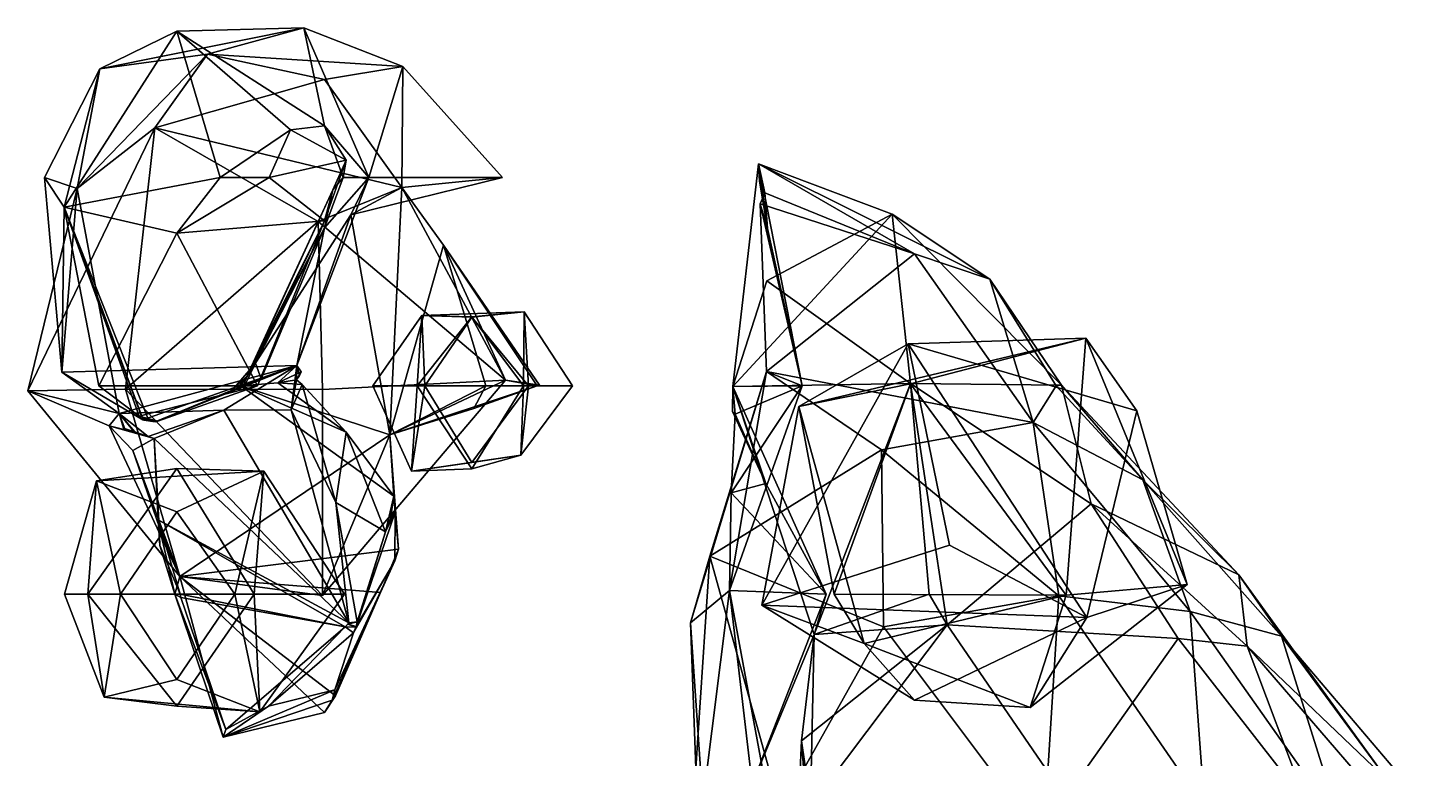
# Model space of a CAD drawing. Extents: x 290083 to 295691, y 4553739 to 4561622.
# Drawn here: x 291558.2 to 291677.4, y 4560674.7 to 4560737.1 of the extents above; entities that cross this region are included whole.
import ezdxf

# ---------------------------------------------------------------- set-up
doc = ezdxf.new("R2010")
doc.units = 0
doc.layers.add('Au_ppm_Pref_-_0_3', color=7, linetype='CONTINUOUS')

msp = doc.modelspace()

# ---------------------------------------------------------------- linework, layer by layer
at = {"layer": 'Au_ppm_Pref_-_0_3'}
for points in [[(291564.36, 4560733.64, 1639.25), (291570.93, 4560736.85, 1643.42), (291561.31, 4560721.82, 1644.64)], [(291570.93, 4560736.85, 1643.42), (291574.62, 4560724.35, 1645.19), (291561.31, 4560721.82, 1644.64)], [(291573.54, 4560734.89, 1634.51), (291581.78, 4560737.14, 1638.4), (291564.36, 4560733.64, 1639.25)], [(291564.36, 4560733.64, 1639.25), (291581.78, 4560737.14, 1638.4), (291570.93, 4560736.85, 1643.42)], [(291570.93, 4560736.85, 1643.42), (291581.78, 4560737.14, 1638.4), (291583.53, 4560728.77, 1643.72)], [(291570.93, 4560736.85, 1643.42), (291583.53, 4560728.77, 1643.72), (291580.64, 4560728.43, 1645.19)], [(291570.93, 4560736.85, 1643.42), (291580.64, 4560728.43, 1645.19), (291574.62, 4560724.35, 1645.19)], [(291573.54, 4560734.89, 1634.51), (291590.24, 4560733.85, 1633.31), (291581.78, 4560737.14, 1638.4)], [(291590.24, 4560733.85, 1633.31), (291587.34, 4560724.35, 1637.85), (291581.78, 4560737.14, 1638.4)], [(291587.34, 4560724.35, 1637.85), (291583.53, 4560728.77, 1643.72), (291581.78, 4560737.14, 1638.4)], [(291562.42, 4560723.42, 1633.16), (291573.54, 4560734.89, 1634.51), (291564.36, 4560733.64, 1639.25)], [(291562.42, 4560723.42, 1633.16), (291569.05, 4560728.6, 1627.19), (291573.54, 4560734.89, 1634.51)], [(291573.54, 4560734.89, 1634.51), (291569.05, 4560728.6, 1627.19), (291583.53, 4560732.74, 1630.52)], [(291590.24, 4560733.85, 1633.31), (291573.54, 4560734.89, 1634.51), (291583.53, 4560732.74, 1630.52)], [(291562.42, 4560723.42, 1633.16), (291564.36, 4560733.64, 1639.25), (291559.63, 4560724.35, 1639.25)], [(291559.63, 4560724.35, 1639.25), (291564.36, 4560733.64, 1639.25), (291561.31, 4560721.82, 1644.64)], [(291590.15, 4560723.5, 1628.08), (291590.24, 4560733.85, 1633.31), (291583.53, 4560732.74, 1630.52)], [(291598.76, 4560724.35, 1633.31), (291587.34, 4560724.35, 1637.85), (291590.24, 4560733.85, 1633.31)], [(291598.76, 4560724.35, 1633.31), (291590.24, 4560733.85, 1633.31), (291590.15, 4560723.5, 1628.08)], [(291590.15, 4560723.5, 1628.08), (291583.53, 4560732.74, 1630.52), (291569.05, 4560728.6, 1627.19)], [(291562.42, 4560723.42, 1633.16), (291558.21, 4560706.12, 1627.41), (291569.05, 4560728.6, 1627.19)], [(291566.54, 4560706.26, 1620.07), (291569.05, 4560728.6, 1627.19), (291558.21, 4560706.12, 1627.41)], [(291582.99, 4560720.59, 1621.3), (291569.05, 4560728.6, 1627.19), (291566.54, 4560706.26, 1620.07)], [(291582.99, 4560720.59, 1621.3), (291590.15, 4560723.5, 1628.08), (291569.05, 4560728.6, 1627.19)], [(291574.62, 4560724.35, 1645.19), (291580.64, 4560728.43, 1645.19), (291578.82, 4560724.35, 1647.41)], [(291580.64, 4560728.43, 1645.19), (291585.4, 4560725.83, 1645.74), (291578.82, 4560724.35, 1647.41)], [(291585.4, 4560725.83, 1645.74), (291580.64, 4560728.43, 1645.19), (291583.53, 4560728.77, 1643.72)], [(291587.34, 4560724.35, 1637.85), (291585.15, 4560724.35, 1644.43), (291583.53, 4560728.77, 1643.72)], [(291585.15, 4560724.35, 1644.43), (291585.4, 4560725.83, 1645.74), (291583.53, 4560728.77, 1643.72)], [(291583.53, 4560720.65, 1646.43), (291578.82, 4560724.35, 1647.41), (291585.4, 4560725.83, 1645.74)], [(291584.26, 4560723.31, 1645.19), (291583.53, 4560720.65, 1646.43), (291585.4, 4560725.83, 1645.74)], [(291585.4, 4560725.83, 1645.74), (291585.15, 4560724.35, 1644.43), (291584.26, 4560723.31, 1645.19)], [(291620.63, 4560725.51, 1639.3), (291624.36, 4560706.54, 1639.25), (291618.43, 4560706.47, 1632.72)], [(291632.03, 4560721.21, 1633.39), (291620.63, 4560725.51, 1639.3), (291618.43, 4560706.47, 1632.72)], [(291620.69, 4560724.03, 1639.85), (291621.38, 4560720, 1640.06), (291620.63, 4560725.51, 1639.3)], [(291621.38, 4560720, 1640.06), (291624.36, 4560706.54, 1639.25), (291620.63, 4560725.51, 1639.3)], [(291620.63, 4560725.51, 1639.3), (291621.15, 4560723.04, 1640.24), (291620.69, 4560724.03, 1639.85)], [(291633.93, 4560717.83, 1643.02), (291621.15, 4560723.04, 1640.24), (291620.63, 4560725.51, 1639.3)], [(291633.93, 4560717.83, 1643.02), (291620.63, 4560725.51, 1639.3), (291640.37, 4560715.65, 1639.25)], [(291640.37, 4560715.65, 1639.25), (291620.63, 4560725.51, 1639.3), (291632.03, 4560721.21, 1633.39)], [(291562.42, 4560723.42, 1633.16), (291566, 4560704.17, 1633.62), (291558.21, 4560706.12, 1627.41)], [(291562.42, 4560723.42, 1633.16), (291559.63, 4560724.35, 1639.25), (291561.11, 4560707.71, 1639.51)], [(291561.11, 4560707.71, 1639.51), (291559.63, 4560724.35, 1639.25), (291561.31, 4560721.82, 1644.64)], [(291562.42, 4560723.42, 1633.16), (291561.11, 4560707.71, 1639.51), (291566, 4560704.17, 1633.62)], [(291574.62, 4560724.35, 1645.19), (291570.93, 4560719.59, 1649.54), (291561.31, 4560721.82, 1644.64)], [(291574.62, 4560724.35, 1645.19), (291578.82, 4560724.35, 1647.41), (291570.93, 4560719.59, 1649.54)], [(291583.53, 4560720.65, 1646.43), (291570.93, 4560719.59, 1649.54), (291578.82, 4560724.35, 1647.41)], [(291585.78, 4560721.17, 1633.31), (291581.17, 4560708.27, 1638.98), (291587.34, 4560724.35, 1637.85)], [(291583.53, 4560720.05, 1643.76), (291587.34, 4560724.35, 1637.85), (291581.17, 4560708.27, 1638.98)], [(291582.99, 4560720.59, 1621.3), (291599, 4560707.02, 1621.35), (291590.15, 4560723.5, 1628.08)], [(291584.26, 4560723.31, 1645.19), (291585.15, 4560724.35, 1644.43), (291583.53, 4560720.05, 1643.76)], [(291583.53, 4560720.05, 1643.76), (291585.15, 4560724.35, 1644.43), (291587.34, 4560724.35, 1637.85)], [(291598.76, 4560724.35, 1633.31), (291585.78, 4560721.17, 1633.31), (291587.34, 4560724.35, 1637.85)], [(291598.76, 4560724.35, 1633.31), (291590.15, 4560723.5, 1628.08), (291585.78, 4560721.17, 1633.31)], [(291589.13, 4560702.34, 1628.62), (291585.78, 4560721.17, 1633.31), (291590.15, 4560723.5, 1628.08)], [(291590.15, 4560723.5, 1628.08), (291593.72, 4560718.56, 1627.87), (291589.13, 4560702.34, 1628.62)], [(291590.15, 4560723.5, 1628.08), (291599, 4560707.02, 1621.35), (291593.72, 4560718.56, 1627.87)], [(291620.69, 4560724.03, 1639.85), (291621.15, 4560723.04, 1640.24), (291621.38, 4560720, 1640.06)], [(291576.79, 4560707.12, 1645.19), (291583.53, 4560720.65, 1646.43), (291584.26, 4560723.31, 1645.19)], [(291584.26, 4560723.31, 1645.19), (291576.99, 4560707.45, 1645.1), (291576.79, 4560707.12, 1645.19)], [(291576.99, 4560707.45, 1645.1), (291584.26, 4560723.31, 1645.19), (291583.53, 4560720.05, 1643.76)], [(291633.93, 4560717.83, 1643.02), (291620.76, 4560722.1, 1640.56), (291621.15, 4560723.04, 1640.24)], [(291621.38, 4560720, 1640.06), (291621.15, 4560723.04, 1640.24), (291620.76, 4560722.1, 1640.56)], [(291561.11, 4560707.71, 1639.51), (291561.31, 4560721.82, 1644.64), (291568.03, 4560703.63, 1645.02)], [(291568.06, 4560703.63, 1645.05), (291568.03, 4560703.63, 1645.02), (291561.31, 4560721.82, 1644.64)], [(291568.5, 4560703.64, 1645.49), (291568.06, 4560703.63, 1645.05), (291561.31, 4560721.82, 1644.64)], [(291567.72, 4560703.96, 1646.1), (291568.5, 4560703.64, 1645.49), (291561.31, 4560721.82, 1644.64)], [(291561.31, 4560721.82, 1644.64), (291564.26, 4560706.54, 1648.34), (291567.72, 4560703.96, 1646.1)], [(291561.31, 4560721.82, 1644.64), (291570.93, 4560719.59, 1649.54), (291564.26, 4560706.54, 1648.34)], [(291585.78, 4560721.17, 1633.31), (291576.4, 4560706.54, 1633.31), (291581.17, 4560708.27, 1638.98)], [(291585.78, 4560721.17, 1633.31), (291589.13, 4560702.34, 1628.62), (291576.4, 4560706.54, 1633.31)], [(291632.03, 4560721.21, 1633.39), (291618.43, 4560706.47, 1632.72), (291621.33, 4560715.53, 1630.32)], [(291620.76, 4560722.1, 1640.56), (291624.36, 4560706.54, 1639.25), (291621.38, 4560720, 1640.06)], [(291620.76, 4560722.1, 1640.56), (291621.3, 4560707.76, 1645.84), (291624.36, 4560706.54, 1639.25)], [(291633.93, 4560717.83, 1643.02), (291621.3, 4560707.76, 1645.84), (291620.76, 4560722.1, 1640.56)], [(291621.33, 4560715.53, 1630.32), (291633.6, 4560706.73, 1626.9), (291632.03, 4560721.21, 1633.39)], [(291640.37, 4560715.65, 1639.25), (291632.03, 4560721.21, 1633.39), (291646.51, 4560706.6, 1633.31)], [(291632.03, 4560721.21, 1633.39), (291633.6, 4560706.73, 1626.9), (291646.51, 4560706.6, 1633.31)], [(291582.99, 4560720.59, 1621.3), (291566.54, 4560706.26, 1620.07), (291583.38, 4560706.23, 1614.88)], [(291583.53, 4560720.65, 1646.43), (291577.82, 4560706.54, 1648.44), (291570.93, 4560719.59, 1649.54)], [(291583.53, 4560720.65, 1646.43), (291576.78, 4560707.07, 1645.24), (291576.71, 4560706.54, 1645.69)], [(291583.53, 4560720.65, 1646.43), (291576.71, 4560706.54, 1645.69), (291577.82, 4560706.54, 1648.44)], [(291576.78, 4560707.07, 1645.24), (291583.53, 4560720.65, 1646.43), (291576.79, 4560707.12, 1645.19)], [(291576.99, 4560707.45, 1645.1), (291583.53, 4560720.05, 1643.76), (291577.65, 4560708.49, 1644.8)], [(291577.65, 4560708.49, 1644.8), (291583.53, 4560720.05, 1643.76), (291578.12, 4560707.13, 1643.05)], [(291581.17, 4560708.27, 1638.98), (291578.12, 4560707.13, 1643.05), (291583.53, 4560720.05, 1643.76)], [(291582.99, 4560720.59, 1621.3), (291583.38, 4560706.23, 1614.88), (291599, 4560707.02, 1621.35)], [(291577.82, 4560706.54, 1648.44), (291564.26, 4560706.54, 1648.34), (291570.93, 4560719.59, 1649.54)], [(291589.13, 4560702.34, 1628.62), (291593.72, 4560718.56, 1627.87), (291597.32, 4560706.54, 1627.82)], [(291593.72, 4560718.56, 1627.87), (291599, 4560707.02, 1621.35), (291601.9, 4560706.61, 1626.49)], [(291601.71, 4560706.54, 1626.55), (291597.32, 4560706.54, 1627.82), (291593.72, 4560718.56, 1627.87)], [(291593.72, 4560718.56, 1627.87), (291601.9, 4560706.61, 1626.49), (291601.71, 4560706.54, 1626.55)], [(291644.08, 4560703.42, 1644), (291621.3, 4560707.76, 1645.84), (291633.93, 4560717.83, 1643.02)], [(291644.08, 4560703.42, 1644), (291633.93, 4560717.83, 1643.02), (291640.37, 4560715.65, 1639.25)], [(291618.43, 4560706.47, 1632.72), (291633.6, 4560706.73, 1626.9), (291621.33, 4560715.53, 1630.32)], [(291646.05, 4560706.54, 1639.25), (291644.08, 4560703.42, 1644), (291640.37, 4560715.65, 1639.25)], [(291646.05, 4560706.54, 1639.25), (291640.37, 4560715.65, 1639.25), (291646.51, 4560706.6, 1633.31)], [(291591.87, 4560712.55, 1597.68), (291600.61, 4560712.88, 1597.68), (291596.13, 4560712.45, 1599.65)], [(291600.61, 4560712.88, 1597.68), (291591.87, 4560712.55, 1597.68), (291596.13, 4560712.42, 1595.72)], [(291600.55, 4560706.54, 1599.76), (291596.13, 4560712.45, 1599.65), (291600.61, 4560712.88, 1597.68)], [(291600.61, 4560712.88, 1597.68), (291596.13, 4560712.42, 1595.72), (291600.98, 4560706.54, 1595.39)], [(291600.55, 4560706.54, 1599.76), (291600.61, 4560712.88, 1597.68), (291604.73, 4560706.54, 1597.68)], [(291604.73, 4560706.54, 1597.68), (291600.61, 4560712.88, 1597.68), (291600.98, 4560706.54, 1595.39)], [(291587.67, 4560706.54, 1597.68), (291591.87, 4560712.55, 1597.68), (291591.46, 4560706.54, 1599.88)], [(291591.87, 4560712.55, 1597.68), (291587.67, 4560706.54, 1597.68), (291592.11, 4560706.54, 1595.79)], [(291591.87, 4560712.55, 1597.68), (291596.13, 4560712.45, 1599.65), (291591.46, 4560706.54, 1599.88)], [(291600.55, 4560706.54, 1599.76), (291591.46, 4560706.54, 1599.88), (291596.13, 4560712.45, 1599.65)], [(291591.87, 4560712.55, 1597.68), (291592.11, 4560706.54, 1595.79), (291596.13, 4560712.42, 1595.72)], [(291596.13, 4560712.42, 1595.72), (291592.11, 4560706.54, 1595.79), (291600.98, 4560706.54, 1595.39)], [(291648.59, 4560710.63, 1561.63), (291633.39, 4560710.13, 1568.46), (291624.05, 4560704.77, 1562.67)], [(291648.59, 4560710.63, 1561.63), (291624.05, 4560704.77, 1562.67), (291633.59, 4560706.7, 1556.2)], [(291652.94, 4560704.41, 1567.17), (291633.39, 4560710.13, 1568.46), (291648.59, 4560710.63, 1561.63)], [(291648.59, 4560710.63, 1561.63), (291633.59, 4560706.7, 1556.2), (291646.89, 4560688.64, 1556.25)], [(291657.24, 4560689.56, 1562.27), (291648.59, 4560710.63, 1561.63), (291646.89, 4560688.64, 1556.25)], [(291648.59, 4560710.63, 1561.63), (291657.24, 4560689.56, 1562.27), (291652.94, 4560704.41, 1567.17)], [(291636.93, 4560692.91, 1571.11), (291620.89, 4560687.79, 1568.36), (291633.39, 4560710.13, 1568.46)], [(291624.05, 4560704.77, 1562.67), (291633.39, 4560710.13, 1568.46), (291620.89, 4560687.79, 1568.36)], [(291636.93, 4560692.91, 1571.11), (291633.39, 4560710.13, 1568.46), (291648.66, 4560686.75, 1569.09)], [(291648.66, 4560686.75, 1569.09), (291633.39, 4560710.13, 1568.46), (291652.94, 4560704.41, 1567.17)], [(291581.17, 4560708.27, 1638.98), (291561.11, 4560707.71, 1639.51), (291568.03, 4560703.63, 1645.02)], [(291566, 4560704.17, 1633.62), (291561.11, 4560707.71, 1639.51), (291581.17, 4560708.27, 1638.98)], [(291581.17, 4560708.27, 1638.98), (291574.94, 4560704.45, 1636.49), (291566, 4560704.17, 1633.62)], [(291581.17, 4560708.27, 1638.98), (291568.03, 4560703.63, 1645.02), (291569.08, 4560703.45, 1645.28)], [(291581.17, 4560708.27, 1638.98), (291569.08, 4560703.45, 1645.28), (291578.12, 4560707.13, 1643.05)], [(291581.17, 4560708.27, 1638.98), (291580.71, 4560704.48, 1638.31), (291574.94, 4560704.45, 1636.49)], [(291576.99, 4560707.45, 1645.1), (291577.65, 4560708.49, 1644.8), (291575.65, 4560706.17, 1644.88)], [(291575.65, 4560706.17, 1644.88), (291577.65, 4560708.49, 1644.8), (291578.12, 4560707.13, 1643.05)], [(291581.17, 4560708.27, 1638.98), (291576.4, 4560706.54, 1633.31), (291579.55, 4560706.8, 1636.1)], [(291579.55, 4560706.8, 1636.1), (291581.56, 4560707.73, 1638.71), (291581.17, 4560708.27, 1638.98)], [(291580.71, 4560704.48, 1638.31), (291581.17, 4560708.27, 1638.98), (291581.15, 4560707.06, 1638.76)], [(291581.15, 4560707.06, 1638.76), (291581.17, 4560708.27, 1638.98), (291581.41, 4560707.42, 1638.8)], [(291581.41, 4560707.42, 1638.8), (291581.17, 4560708.27, 1638.98), (291581.56, 4560707.73, 1638.71)], [(291575.65, 4560706.17, 1644.88), (291578.12, 4560707.13, 1643.05), (291569.08, 4560703.45, 1645.28)], [(291576.14, 4560706.38, 1645.21), (291576.99, 4560707.45, 1645.1), (291575.65, 4560706.17, 1644.88)], [(291576.14, 4560706.38, 1645.21), (291576.79, 4560707.12, 1645.19), (291576.99, 4560707.45, 1645.1)], [(291576.14, 4560706.38, 1645.21), (291576.78, 4560707.07, 1645.24), (291576.79, 4560707.12, 1645.19)], [(291576.71, 4560706.54, 1645.69), (291576.78, 4560707.07, 1645.24), (291576.14, 4560706.38, 1645.21)], [(291576.4, 4560706.54, 1633.31), (291585.39, 4560702.58, 1636.1), (291579.55, 4560706.8, 1636.1)], [(291579.55, 4560706.8, 1636.1), (291581.15, 4560707.06, 1638.76), (291581.56, 4560707.73, 1638.71)], [(291579.55, 4560706.8, 1636.1), (291581.63, 4560706.66, 1638.65), (291581.15, 4560707.06, 1638.76)], [(291585.39, 4560702.58, 1636.1), (291581.63, 4560706.66, 1638.65), (291579.55, 4560706.8, 1636.1)], [(291580.71, 4560704.48, 1638.31), (291581.15, 4560707.06, 1638.76), (291581.63, 4560706.66, 1638.65)], [(291581.15, 4560707.06, 1638.76), (291581.41, 4560707.42, 1638.8), (291581.56, 4560707.73, 1638.71)], [(291583.38, 4560706.23, 1614.88), (291583.37, 4560688.61, 1621.47), (291599, 4560707.02, 1621.35)], [(291599, 4560707.02, 1621.35), (291583.37, 4560688.61, 1621.47), (291589.13, 4560702.34, 1628.62)], [(291601.71, 4560706.54, 1626.55), (291599, 4560707.02, 1621.35), (291589.13, 4560702.34, 1628.62)], [(291599, 4560707.02, 1621.35), (291601.71, 4560706.54, 1626.55), (291601.9, 4560706.61, 1626.49)], [(291614.82, 4560686.28, 1644.37), (291618.15, 4560689.04, 1638.95), (291621.3, 4560707.76, 1645.84)], [(291616.47, 4560691.99, 1651.74), (291614.82, 4560686.28, 1644.37), (291621.3, 4560707.76, 1645.84)], [(291631.13, 4560701.06, 1650.62), (291616.47, 4560691.99, 1651.74), (291621.3, 4560707.76, 1645.84)], [(291618.15, 4560689.04, 1638.95), (291624.36, 4560706.54, 1639.25), (291621.3, 4560707.76, 1645.84)], [(291633.6, 4560706.73, 1626.9), (291618.43, 4560706.47, 1632.72), (291625.36, 4560685.27, 1628.13)], [(291631.13, 4560701.06, 1650.62), (291621.3, 4560707.76, 1645.84), (291644.08, 4560703.42, 1644)], [(291624.05, 4560704.77, 1562.67), (291627.07, 4560688.72, 1558.81), (291633.59, 4560706.7, 1556.2)], [(291633.6, 4560706.73, 1626.9), (291625.36, 4560685.27, 1628.13), (291635.19, 4560688.72, 1627.37)], [(291627.07, 4560688.72, 1558.81), (291646.89, 4560688.64, 1556.25), (291633.59, 4560706.7, 1556.2)], [(291635.19, 4560688.72, 1627.37), (291636.72, 4560686.11, 1623.62), (291633.6, 4560706.73, 1626.9)], [(291649.02, 4560696.46, 1625.97), (291646.51, 4560706.6, 1633.31), (291633.6, 4560706.73, 1626.9)], [(291636.72, 4560686.11, 1623.62), (291649.02, 4560696.46, 1625.97), (291633.6, 4560706.73, 1626.9)], [(291571.19, 4560690.24, 1627.33), (291566.54, 4560706.26, 1620.07), (291558.21, 4560706.12, 1627.41)], [(291558.21, 4560706.12, 1627.41), (291566, 4560704.17, 1633.62), (291565.14, 4560703.13, 1631.91)], [(291558.21, 4560706.12, 1627.41), (291565.14, 4560703.13, 1631.91), (291571.19, 4560690.24, 1627.33)], [(291577.82, 4560706.54, 1648.44), (291567.72, 4560703.96, 1646.1), (291564.26, 4560706.54, 1648.34)], [(291566.54, 4560706.26, 1620.07), (291571.19, 4560690.24, 1627.33), (291583.37, 4560688.61, 1621.47)], [(291566.54, 4560706.26, 1620.07), (291583.37, 4560688.61, 1621.47), (291583.38, 4560706.23, 1614.88)], [(291577.82, 4560706.54, 1648.44), (291569.31, 4560703.51, 1645.72), (291567.72, 4560703.96, 1646.1)], [(291576.14, 4560706.38, 1645.21), (291569.08, 4560703.45, 1645.28), (291569.15, 4560703.49, 1645.49)], [(291576.14, 4560706.38, 1645.21), (291575.65, 4560706.17, 1644.88), (291569.08, 4560703.45, 1645.28)], [(291569.15, 4560703.49, 1645.49), (291569.31, 4560703.51, 1645.72), (291576.14, 4560706.38, 1645.21)], [(291576.14, 4560706.38, 1645.21), (291569.31, 4560703.51, 1645.72), (291576.71, 4560706.54, 1645.69)], [(291569.31, 4560703.51, 1645.72), (291577.82, 4560706.54, 1648.44), (291576.71, 4560706.54, 1645.69)], [(291589.46, 4560697.1, 1633.31), (291585.39, 4560702.58, 1636.1), (291576.4, 4560706.54, 1633.31)], [(291576.4, 4560706.54, 1633.31), (291589.13, 4560702.34, 1628.62), (291589.46, 4560697.1, 1633.31)], [(291580.71, 4560704.48, 1638.31), (291581.63, 4560706.66, 1638.65), (291584.51, 4560696.58, 1636.53)], [(291585.39, 4560702.58, 1636.1), (291584.51, 4560696.58, 1636.53), (291581.63, 4560706.66, 1638.65)], [(291590.98, 4560699.26, 1597.68), (291587.67, 4560706.54, 1597.68), (291591.46, 4560706.54, 1599.88)], [(291587.67, 4560706.54, 1597.68), (291590.98, 4560699.26, 1597.68), (291592.11, 4560706.54, 1595.79)], [(291589.13, 4560702.34, 1628.62), (291597.32, 4560706.54, 1627.82), (291596.3, 4560704.6, 1627.95)], [(291596.3, 4560704.6, 1627.95), (291601.71, 4560706.54, 1626.55), (291589.13, 4560702.34, 1628.62)], [(291590.98, 4560699.26, 1597.68), (291591.46, 4560706.54, 1599.88), (291596.13, 4560699.45, 1600.04)], [(291590.98, 4560699.26, 1597.68), (291596.13, 4560699.99, 1595.5), (291592.11, 4560706.54, 1595.79)], [(291600.55, 4560706.54, 1599.76), (291596.13, 4560699.45, 1600.04), (291591.46, 4560706.54, 1599.88)], [(291600.98, 4560706.54, 1595.39), (291592.11, 4560706.54, 1595.79), (291596.13, 4560699.99, 1595.5)], [(291600.55, 4560706.54, 1599.76), (291600.32, 4560700.61, 1597.68), (291596.13, 4560699.45, 1600.04)], [(291600.32, 4560700.61, 1597.68), (291600.98, 4560706.54, 1595.39), (291596.13, 4560699.99, 1595.5)], [(291596.3, 4560704.6, 1627.95), (291597.32, 4560706.54, 1627.82), (291601.71, 4560706.54, 1626.55)], [(291600.55, 4560706.54, 1599.76), (291604.73, 4560706.54, 1597.68), (291600.32, 4560700.61, 1597.68)], [(291600.32, 4560700.61, 1597.68), (291604.73, 4560706.54, 1597.68), (291600.98, 4560706.54, 1595.39)], [(291618.15, 4560689.04, 1638.95), (291618.28, 4560697.39, 1635.97), (291624.36, 4560706.54, 1639.25)], [(291624.36, 4560706.54, 1639.25), (291618.28, 4560697.39, 1635.97), (291618.63, 4560704.12, 1633.83)], [(291618.63, 4560704.12, 1633.83), (291618.4, 4560704.35, 1633.48), (291618.43, 4560706.47, 1632.72)], [(291621.23, 4560698.2, 1633.63), (291618.43, 4560706.47, 1632.72), (291618.4, 4560704.35, 1633.48)], [(291618.63, 4560704.12, 1633.83), (291618.43, 4560706.47, 1632.72), (291624.36, 4560706.54, 1639.25)], [(291626.39, 4560688.72, 1633.31), (291618.43, 4560706.47, 1632.72), (291621.23, 4560698.2, 1633.63)], [(291625.36, 4560685.27, 1628.13), (291618.43, 4560706.47, 1632.72), (291626.39, 4560688.72, 1633.31)], [(291646.05, 4560706.54, 1639.25), (291653.45, 4560698.51, 1639.25), (291644.08, 4560703.42, 1644)], [(291646.05, 4560706.54, 1639.25), (291646.51, 4560706.6, 1633.31), (291653.45, 4560698.51, 1639.25)], [(291653.45, 4560698.51, 1639.25), (291646.51, 4560706.6, 1633.31), (291661.65, 4560690.38, 1633.16)], [(291649.02, 4560696.46, 1625.97), (291661.65, 4560690.38, 1633.16), (291646.51, 4560706.6, 1633.31)], [(291566, 4560704.17, 1633.62), (291574.94, 4560704.45, 1636.49), (291568.49, 4560702.22, 1634.14)], [(291568.49, 4560702.22, 1634.14), (291574.94, 4560704.45, 1636.49), (291568.99, 4560702.03, 1633.9)], [(291574.94, 4560704.45, 1636.49), (291585.63, 4560686.29, 1634.51), (291568.99, 4560702.03, 1633.9)], [(291574.94, 4560704.45, 1636.49), (291580.71, 4560704.48, 1638.31), (291585.63, 4560686.29, 1634.51)], [(291585.63, 4560686.29, 1634.51), (291580.71, 4560704.48, 1638.31), (291584.51, 4560696.58, 1636.53)], [(291618.4, 4560704.35, 1633.48), (291618.63, 4560704.12, 1633.83), (291621.23, 4560698.2, 1633.63)], [(291620.89, 4560687.79, 1568.36), (291629.63, 4560684.5, 1561.29), (291624.05, 4560704.77, 1562.67)], [(291624.05, 4560704.77, 1562.67), (291629.63, 4560684.5, 1561.29), (291627.07, 4560688.72, 1558.81)], [(291648.66, 4560686.75, 1569.09), (291652.94, 4560704.41, 1567.17), (291657.24, 4560689.56, 1562.27)], [(291565.14, 4560703.13, 1631.91), (291566, 4560704.17, 1633.62), (291566.51, 4560702.79, 1633)], [(291565.14, 4560703.13, 1631.91), (291567.17, 4560701.01, 1632.2), (291571.19, 4560690.24, 1627.33)], [(291565.14, 4560703.13, 1631.91), (291566.51, 4560702.79, 1633), (291568.99, 4560702.03, 1633.9)], [(291567.17, 4560701.01, 1632.2), (291565.14, 4560703.13, 1631.91), (291568.99, 4560702.03, 1633.9)], [(291566, 4560704.17, 1633.62), (291566.38, 4560702.91, 1633.6), (291566.51, 4560702.79, 1633)], [(291566, 4560704.17, 1633.62), (291567.28, 4560702.62, 1633.81), (291566.38, 4560702.91, 1633.6)], [(291566, 4560704.17, 1633.62), (291567.33, 4560702.61, 1633.83), (291567.28, 4560702.62, 1633.81)], [(291566, 4560704.17, 1633.62), (291568.49, 4560702.22, 1634.14), (291567.33, 4560702.61, 1633.83)], [(291569.31, 4560703.51, 1645.72), (291568.5, 4560703.64, 1645.49), (291567.72, 4560703.96, 1646.1)], [(291569.08, 4560703.45, 1645.28), (291568.03, 4560703.63, 1645.02), (291568.11, 4560703.61, 1645.05)], [(291568.11, 4560703.61, 1645.05), (291568.03, 4560703.63, 1645.02), (291568.06, 4560703.63, 1645.05)], [(291569.08, 4560703.45, 1645.28), (291568.06, 4560703.63, 1645.05), (291568.5, 4560703.64, 1645.49)], [(291569.08, 4560703.45, 1645.28), (291568.11, 4560703.61, 1645.05), (291568.06, 4560703.63, 1645.05)], [(291569.15, 4560703.49, 1645.49), (291569.08, 4560703.45, 1645.28), (291568.5, 4560703.64, 1645.49)], [(291569.31, 4560703.51, 1645.72), (291569.15, 4560703.49, 1645.49), (291568.5, 4560703.64, 1645.49)], [(291621.23, 4560698.2, 1633.63), (291618.63, 4560704.12, 1633.83), (291618.28, 4560697.39, 1635.97)], [(291631.13, 4560701.06, 1650.62), (291644.08, 4560703.42, 1644), (291646.28, 4560688.6, 1651.11)], [(291653.45, 4560698.51, 1639.25), (291657.49, 4560687.25, 1644.71), (291644.08, 4560703.42, 1644)], [(291644.08, 4560703.42, 1644), (291657.49, 4560687.25, 1644.71), (291646.28, 4560688.6, 1651.11)], [(291566.51, 4560702.79, 1633), (291566.38, 4560702.91, 1633.6), (291568.99, 4560702.03, 1633.9)], [(291566.38, 4560702.91, 1633.6), (291567.28, 4560702.62, 1633.81), (291568.99, 4560702.03, 1633.9)], [(291569.42, 4560694.52, 1630.45), (291567.17, 4560701.01, 1632.2), (291568.99, 4560702.03, 1633.9)], [(291567.28, 4560702.62, 1633.81), (291567.33, 4560702.61, 1633.83), (291568.99, 4560702.03, 1633.9)], [(291567.33, 4560702.61, 1633.83), (291568.49, 4560702.22, 1634.14), (291568.99, 4560702.03, 1633.9)], [(291569.35, 4560695.1, 1633.6), (291569.42, 4560694.52, 1630.45), (291568.99, 4560702.03, 1633.9)], [(291585.63, 4560686.29, 1634.51), (291569.35, 4560695.1, 1633.6), (291568.99, 4560702.03, 1633.9)], [(291571.19, 4560690.24, 1627.33), (291589.86, 4560692.57, 1629.75), (291589.13, 4560702.34, 1628.62)], [(291571.19, 4560690.24, 1627.33), (291589.13, 4560702.34, 1628.62), (291583.37, 4560688.61, 1621.47)], [(291585.39, 4560702.58, 1636.1), (291588.76, 4560694.05, 1633.7), (291584.51, 4560696.58, 1636.53)], [(291588.76, 4560694.05, 1633.7), (291585.39, 4560702.58, 1636.1), (291589.46, 4560697.1, 1633.31)], [(291589.86, 4560692.57, 1629.75), (291589.57, 4560695.73, 1632.8), (291589.13, 4560702.34, 1628.62)], [(291589.46, 4560697.1, 1633.31), (291589.13, 4560702.34, 1628.62), (291589.57, 4560695.73, 1632.8)], [(291567.17, 4560701.01, 1632.2), (291569.42, 4560694.52, 1630.45), (291571.19, 4560690.24, 1627.33)], [(291631.13, 4560701.06, 1650.62), (291631.29, 4560685.95, 1654.9), (291616.47, 4560691.99, 1651.74)], [(291631.13, 4560701.06, 1650.62), (291646.28, 4560688.6, 1651.11), (291631.29, 4560685.95, 1654.9)], [(291600.32, 4560700.61, 1597.68), (291590.98, 4560699.26, 1597.68), (291596.13, 4560699.45, 1600.04)], [(291590.98, 4560699.26, 1597.68), (291600.32, 4560700.61, 1597.68), (291596.13, 4560699.99, 1595.5)], [(291561.33, 4560688.72, 1579.86), (291564.06, 4560698.43, 1579.86), (291566.13, 4560688.72, 1582.12)], [(291564.06, 4560698.43, 1579.86), (291561.33, 4560688.72, 1579.86), (291563.32, 4560688.72, 1576.27)], [(291564.06, 4560698.43, 1579.86), (291563.32, 4560688.72, 1576.27), (291570.93, 4560699.46, 1576.28)], [(291570.93, 4560699.46, 1576.28), (291563.32, 4560688.72, 1576.27), (291577.53, 4560688.72, 1576.75)], [(291578.37, 4560699.24, 1579.86), (291564.06, 4560698.43, 1579.86), (291570.93, 4560699.46, 1576.28)], [(291564.06, 4560698.43, 1579.86), (291578.37, 4560699.24, 1579.86), (291570.93, 4560695.78, 1582.21)], [(291564.06, 4560698.43, 1579.86), (291570.93, 4560695.78, 1582.21), (291566.13, 4560688.72, 1582.12)], [(291578.37, 4560699.24, 1579.86), (291570.93, 4560699.46, 1576.28), (291577.53, 4560688.72, 1576.75)], [(291575.89, 4560688.72, 1582.2), (291570.93, 4560695.78, 1582.21), (291578.37, 4560699.24, 1579.86)], [(291575.89, 4560688.72, 1582.2), (291578.37, 4560699.24, 1579.86), (291585.26, 4560688.72, 1579.86)], [(291585.26, 4560688.72, 1579.86), (291578.37, 4560699.24, 1579.86), (291577.53, 4560688.72, 1576.75)], [(291653.45, 4560698.51, 1639.25), (291665.28, 4560685.13, 1639.25), (291657.49, 4560687.25, 1644.71)], [(291653.45, 4560698.51, 1639.25), (291661.65, 4560690.38, 1633.16), (291665.28, 4560685.13, 1639.25)], [(291626.39, 4560688.72, 1633.31), (291618.28, 4560697.39, 1635.97), (291618.15, 4560689.04, 1638.95)], [(291626.39, 4560688.72, 1633.31), (291621.23, 4560698.2, 1633.63), (291618.28, 4560697.39, 1635.97)], [(291584.51, 4560696.58, 1636.53), (291586.33, 4560686.38, 1634.47), (291585.63, 4560686.29, 1634.51)], [(291588.76, 4560694.05, 1633.7), (291586.33, 4560686.38, 1634.47), (291584.51, 4560696.58, 1636.53)], [(291589.18, 4560695.21, 1633.45), (291588.76, 4560694.05, 1633.7), (291589.46, 4560697.1, 1633.31)], [(291589.46, 4560697.1, 1633.31), (291589.57, 4560695.73, 1632.8), (291589.18, 4560695.21, 1633.45)], [(291649.02, 4560696.46, 1625.97), (291636.72, 4560686.11, 1623.62), (291656.47, 4560684.93, 1623.95)], [(291649.02, 4560696.46, 1625.97), (291662.37, 4560684.29, 1627.37), (291661.65, 4560690.38, 1633.16)], [(291662.37, 4560684.29, 1627.37), (291649.02, 4560696.46, 1625.97), (291656.47, 4560684.93, 1623.95)], [(291575.89, 4560688.72, 1582.2), (291566.13, 4560688.72, 1582.12), (291570.93, 4560695.78, 1582.21)], [(291569.47, 4560692.89, 1633.4), (291569.35, 4560695.1, 1633.6), (291571.22, 4560688.72, 1633.44)], [(291569.35, 4560695.1, 1633.6), (291569.47, 4560692.89, 1633.4), (291569.42, 4560694.52, 1630.45)], [(291569.35, 4560695.1, 1633.6), (291585.31, 4560685.95, 1634.47), (291571.22, 4560688.72, 1633.44)], [(291585.63, 4560686.29, 1634.51), (291585.31, 4560685.95, 1634.47), (291569.35, 4560695.1, 1633.6)], [(291589.57, 4560695.73, 1632.8), (291586.24, 4560685.96, 1634.4), (291588.76, 4560694.05, 1633.7)], [(291589.56, 4560691.58, 1629.81), (291586.24, 4560685.96, 1634.4), (291589.57, 4560695.73, 1632.8)], [(291589.57, 4560695.73, 1632.8), (291588.76, 4560694.05, 1633.7), (291589.18, 4560695.21, 1633.45)], [(291589.56, 4560691.58, 1629.81), (291589.57, 4560695.73, 1632.8), (291589.86, 4560692.57, 1629.75)], [(291569.47, 4560692.89, 1633.4), (291570.75, 4560688.72, 1633.31), (291569.42, 4560694.52, 1630.45)], [(291569.42, 4560694.52, 1630.45), (291570.75, 4560688.72, 1633.31), (291571.19, 4560690.24, 1627.33)], [(291586.24, 4560685.96, 1634.4), (291586.33, 4560686.38, 1634.47), (291588.76, 4560694.05, 1633.7)], [(291569.47, 4560692.89, 1633.4), (291571.22, 4560688.72, 1633.44), (291570.75, 4560688.72, 1633.31)], [(291571.19, 4560690.24, 1627.33), (291588.34, 4560688.86, 1629.92), (291589.86, 4560692.57, 1629.75)], [(291589.86, 4560692.57, 1629.75), (291588.34, 4560688.86, 1629.92), (291589.56, 4560691.58, 1629.81)], [(291636.93, 4560692.91, 1571.11), (291648.66, 4560686.75, 1569.09), (291620.89, 4560687.79, 1568.36)], [(291584.44, 4560680.55, 1631.35), (291586.03, 4560685.44, 1634.31), (291589.56, 4560691.58, 1629.81)], [(291588.34, 4560688.86, 1629.92), (291584.44, 4560680.55, 1631.35), (291589.56, 4560691.58, 1629.81)], [(291589.56, 4560691.58, 1629.81), (291586.03, 4560685.44, 1634.31), (291586.24, 4560685.96, 1634.4)], [(291614.82, 4560686.28, 1644.37), (291616.47, 4560691.99, 1651.74), (291615.26, 4560673.87, 1650.57)], [(291615.26, 4560673.87, 1650.57), (291616.47, 4560691.99, 1651.74), (291622.5, 4560670.23, 1654.78)], [(291622.5, 4560670.23, 1654.78), (291616.47, 4560691.99, 1651.74), (291631.29, 4560685.95, 1654.9)], [(291574.9, 4560676.52, 1633.31), (291571.19, 4560690.24, 1627.33), (291570.75, 4560688.72, 1633.31)], [(291588.34, 4560688.86, 1629.92), (291571.19, 4560690.24, 1627.33), (291584.47, 4560680.05, 1629.98)], [(291571.19, 4560690.24, 1627.33), (291583.53, 4560678.61, 1629.95), (291584.47, 4560680.05, 1629.98)], [(291574.9, 4560676.52, 1633.31), (291583.53, 4560678.61, 1629.95), (291571.19, 4560690.24, 1627.33)], [(291662.37, 4560684.29, 1627.37), (291674.41, 4560672.77, 1633.23), (291661.65, 4560690.38, 1633.16)], [(291661.65, 4560690.38, 1633.16), (291674.41, 4560672.77, 1633.23), (291665.28, 4560685.13, 1639.25)], [(291584.47, 4560680.05, 1629.98), (291584.19, 4560679.67, 1630.61), (291588.34, 4560688.86, 1629.92)], [(291584.19, 4560679.67, 1630.61), (291584.44, 4560680.55, 1631.35), (291588.34, 4560688.86, 1629.92)], [(291615.87, 4560670.9, 1644.31), (291618.15, 4560689.04, 1638.95), (291614.82, 4560686.28, 1644.37)], [(291618.15, 4560689.04, 1638.95), (291615.87, 4560670.9, 1644.31), (291621.5, 4560670.9, 1639.25)], [(291618.15, 4560689.04, 1638.95), (291621.5, 4560670.9, 1639.25), (291620.08, 4560672.49, 1632.82)], [(291618.15, 4560689.04, 1638.95), (291620.08, 4560672.49, 1632.82), (291626.39, 4560688.72, 1633.31)], [(291643.83, 4560679.03, 1563.48), (291657.24, 4560689.56, 1562.27), (291646.89, 4560688.64, 1556.25)], [(291648.66, 4560686.75, 1569.09), (291657.24, 4560689.56, 1562.27), (291643.83, 4560679.03, 1563.48)], [(291564.72, 4560679.94, 1579.86), (291561.33, 4560688.72, 1579.86), (291566.13, 4560688.72, 1582.12)], [(291561.33, 4560688.72, 1579.86), (291564.72, 4560679.94, 1579.86), (291563.32, 4560688.72, 1576.27)], [(291564.72, 4560679.94, 1579.86), (291570.93, 4560679.15, 1576.67), (291563.32, 4560688.72, 1576.27)], [(291577.53, 4560688.72, 1576.75), (291563.32, 4560688.72, 1576.27), (291570.93, 4560679.15, 1576.67)], [(291564.72, 4560679.94, 1579.86), (291566.13, 4560688.72, 1582.12), (291570.93, 4560681.43, 1582.29)], [(291575.89, 4560688.72, 1582.2), (291570.93, 4560681.43, 1582.29), (291566.13, 4560688.72, 1582.12)], [(291571.28, 4560688.44, 1633.43), (291575.11, 4560677.17, 1633.43), (291570.75, 4560688.72, 1633.31)], [(291575.11, 4560677.17, 1633.43), (291574.9, 4560676.52, 1633.31), (291570.75, 4560688.72, 1633.31)], [(291571.22, 4560688.72, 1633.44), (291571.28, 4560688.44, 1633.43), (291570.75, 4560688.72, 1633.31)], [(291575.89, 4560688.72, 1582.2), (291578.03, 4560678.67, 1579.86), (291570.93, 4560681.43, 1582.29)], [(291578.03, 4560678.67, 1579.86), (291577.53, 4560688.72, 1576.75), (291570.93, 4560679.15, 1576.67)], [(291571.28, 4560688.44, 1633.43), (291571.22, 4560688.72, 1633.44), (291585.31, 4560685.95, 1634.47)], [(291585.31, 4560685.95, 1634.47), (291575.11, 4560677.17, 1633.43), (291571.28, 4560688.44, 1633.43)], [(291575.89, 4560688.72, 1582.2), (291585.26, 4560688.72, 1579.86), (291578.03, 4560678.67, 1579.86)], [(291578.03, 4560678.67, 1579.86), (291585.26, 4560688.72, 1579.86), (291577.53, 4560688.72, 1576.75)], [(291625.36, 4560685.27, 1628.13), (291626.39, 4560688.72, 1633.31), (291620.08, 4560672.49, 1632.82)], [(291633.93, 4560679.68, 1565.06), (291629.63, 4560684.5, 1561.29), (291620.89, 4560687.79, 1568.36)], [(291633.93, 4560679.68, 1565.06), (291620.89, 4560687.79, 1568.36), (291648.66, 4560686.75, 1569.09)], [(291635.19, 4560688.72, 1627.37), (291625.36, 4560685.27, 1628.13), (291636.72, 4560686.11, 1623.62)], [(291627.07, 4560688.72, 1558.81), (291629.63, 4560684.5, 1561.29), (291646.89, 4560688.64, 1556.25)], [(291629.63, 4560684.5, 1561.29), (291643.83, 4560679.03, 1563.48), (291646.89, 4560688.64, 1556.25)], [(291646.28, 4560688.6, 1651.11), (291644.97, 4560667.69, 1655.27), (291631.29, 4560685.95, 1654.9)], [(291646.28, 4560688.6, 1651.11), (291658.71, 4560670.52, 1651.06), (291644.97, 4560667.69, 1655.27)], [(291646.28, 4560688.6, 1651.11), (291657.49, 4560687.25, 1644.71), (291658.71, 4560670.52, 1651.06)], [(291643.83, 4560679.03, 1563.48), (291633.93, 4560679.68, 1565.06), (291648.66, 4560686.75, 1569.09)], [(291657.49, 4560687.25, 1644.71), (291670.32, 4560669.04, 1644.64), (291658.71, 4560670.52, 1651.06)], [(291657.49, 4560687.25, 1644.71), (291665.28, 4560685.13, 1639.25), (291670.32, 4560669.04, 1644.64)], [(291575.11, 4560677.17, 1633.43), (291585.31, 4560685.95, 1634.47), (291578.75, 4560679.17, 1633.57)], [(291578.75, 4560679.17, 1633.57), (291585.31, 4560685.95, 1634.47), (291586.03, 4560685.44, 1634.31)], [(291578.75, 4560679.17, 1633.57), (291586.03, 4560685.44, 1634.31), (291584.44, 4560680.55, 1631.35)], [(291585.63, 4560686.29, 1634.51), (291585.54, 4560686.18, 1634.5), (291585.31, 4560685.95, 1634.47)], [(291586.23, 4560685.92, 1634.4), (291585.31, 4560685.95, 1634.47), (291585.54, 4560686.18, 1634.5)], [(291586.03, 4560685.44, 1634.31), (291585.31, 4560685.95, 1634.47), (291586.23, 4560685.92, 1634.4)], [(291585.63, 4560686.29, 1634.51), (291586.33, 4560686.38, 1634.47), (291585.54, 4560686.18, 1634.5)], [(291585.54, 4560686.18, 1634.5), (291586.33, 4560686.38, 1634.47), (291586.24, 4560685.96, 1634.4)], [(291585.54, 4560686.18, 1634.5), (291586.24, 4560685.96, 1634.4), (291586.23, 4560685.92, 1634.4)], [(291586.24, 4560685.96, 1634.4), (291586.03, 4560685.44, 1634.31), (291586.23, 4560685.92, 1634.4)], [(291615.26, 4560673.87, 1650.57), (291615.87, 4560670.9, 1644.31), (291614.82, 4560686.28, 1644.37)], [(291625.36, 4560685.27, 1628.13), (291620.08, 4560672.49, 1632.82), (291625.06, 4560670.9, 1627.37)], [(291631.29, 4560685.95, 1654.9), (291644.97, 4560667.69, 1655.27), (291622.5, 4560670.23, 1654.78)], [(291624.75, 4560670.19, 1623.28), (291636.72, 4560686.11, 1623.62), (291624.28, 4560676.2, 1625.51)], [(291625.36, 4560685.27, 1628.13), (291624.28, 4560676.2, 1625.51), (291636.72, 4560686.11, 1623.62)], [(291625.36, 4560685.27, 1628.13), (291625.06, 4560670.9, 1627.37), (291624.28, 4560676.2, 1625.51)], [(291636.72, 4560686.11, 1623.62), (291624.75, 4560670.19, 1623.28), (291646.83, 4560671.34, 1621.03)], [(291656.47, 4560684.93, 1623.95), (291636.72, 4560686.11, 1623.62), (291646.83, 4560671.34, 1621.03)], [(291643.83, 4560679.03, 1563.48), (291629.63, 4560684.5, 1561.29), (291633.93, 4560679.68, 1565.06)], [(291656.47, 4560684.93, 1623.95), (291646.83, 4560671.34, 1621.03), (291667.39, 4560670.9, 1623.48)], [(291656.47, 4560684.93, 1623.95), (291667.39, 4560670.9, 1623.48), (291662.37, 4560684.29, 1627.37)], [(291662.37, 4560684.29, 1627.37), (291673.88, 4560670.9, 1627.37), (291674.41, 4560672.77, 1633.23)], [(291673.88, 4560670.9, 1627.37), (291662.37, 4560684.29, 1627.37), (291667.39, 4560670.9, 1623.48)], [(291665.28, 4560685.13, 1639.25), (291677.39, 4560670.9, 1639.25), (291670.32, 4560669.04, 1644.64)], [(291665.28, 4560685.13, 1639.25), (291674.41, 4560672.77, 1633.23), (291677.39, 4560670.9, 1639.25)], [(291578.03, 4560678.67, 1579.86), (291564.72, 4560679.94, 1579.86), (291570.93, 4560681.43, 1582.29)], [(291574.9, 4560676.52, 1633.31), (291578.75, 4560679.17, 1633.57), (291584.44, 4560680.55, 1631.35)], [(291584.44, 4560680.55, 1631.35), (291584.19, 4560679.67, 1630.61), (291574.9, 4560676.52, 1633.31)], [(291564.72, 4560679.94, 1579.86), (291578.03, 4560678.67, 1579.86), (291570.93, 4560679.15, 1576.67)], [(291574.9, 4560676.52, 1633.31), (291584.19, 4560679.67, 1630.61), (291583.53, 4560678.61, 1629.95)], [(291584.47, 4560680.05, 1629.98), (291583.53, 4560678.61, 1629.95), (291584.19, 4560679.67, 1630.61)], [(291575.11, 4560677.17, 1633.43), (291578.75, 4560679.17, 1633.57), (291574.9, 4560676.52, 1633.31)], [(291624.28, 4560676.2, 1625.51), (291625.06, 4560670.9, 1627.37), (291624, 4560670.04, 1624.84)], [(291624.28, 4560676.2, 1625.51), (291624, 4560670.04, 1624.84), (291624.75, 4560670.19, 1623.28)]]:
    msp.add_3dface(points, dxfattribs=at)

doc.saveas('drawing.dxf')
